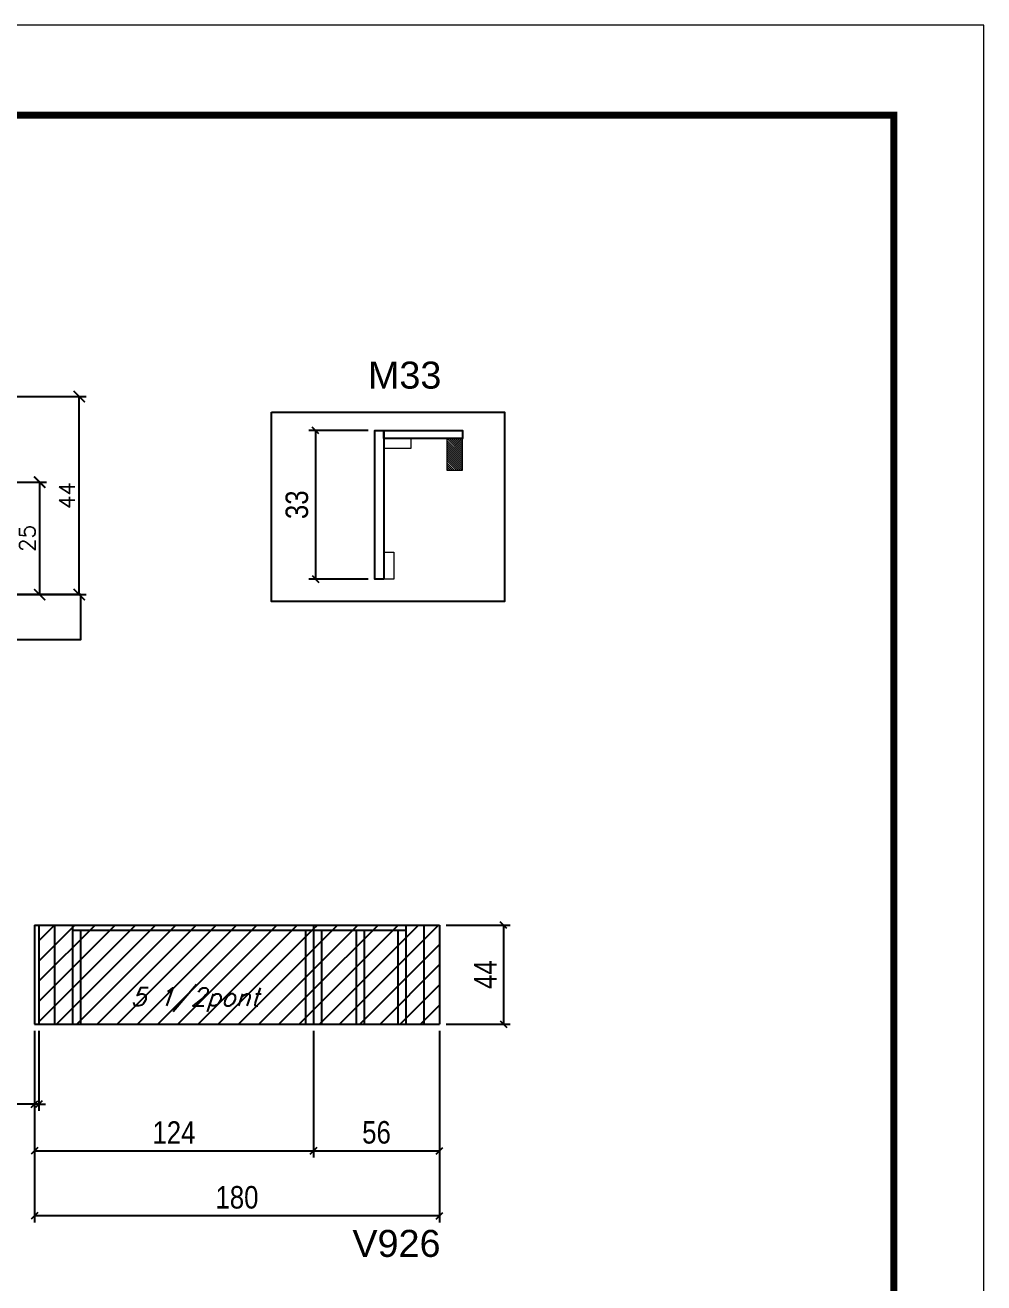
# Model space of a CAD drawing. Extents: x -20960 to -5926, y -2106 to 21915.
# Drawn here: x -11148 to -10722, y 15614 to 16173 of the extents above; entities that cross this region are included whole.
import ezdxf

# ---------------------------------------------------------------- set-up
doc = ezdxf.new("R2010")
doc.units = 0
doc.linetypes.add('DASHED', pattern=[0.75, 0.5, -0.25])
for name, color, linetype in [('5', 5, 'Continuous'), ('barrote', 251, 'Continuous'), ('COTA', 241, 'Continuous'), ('Painéis', 200, 'Continuous'), ('Reaproveitamento', 251, 'Continuous'), ('SARR_2.2x7', 40, 'Continuous'), ('SARR_3.5x7', 81, 'Continuous'), ('texto', 7, 'Continuous')]:
    doc.layers.add(name, color=color, linetype=linetype)
for name, color, linetype, lineweight in [('Folhas', 255, 'Continuous', 9), ('Madeira', 126, 'Continuous', 18), ('Sarr 2.2x7', 40, 'Continuous', 9), ('SARRAFO DE PRESSAO', 251, 'DASHED', 9)]:
    doc.layers.add(name, color=color, linetype=linetype, lineweight=lineweight)
doc.styles.add('COTA TECNICA', font='techl___.ttf', dxfattribs={"height": 10})
doc.styles.add('Romans', font='romans.shx')
doc.styles.get("Standard").update_dxf_attribs({"font": 'arial.ttf'})
doc.dimstyles.new('Cota Seção (2x)', dxfattribs={"dimtxt": 7, "dimasz": 5, "dimexe": 3, "dimexo": 3, "dimgap": 2, "dimtad": 3, "dimdec": 1, "dimlfac": 0.5, "dimzin": 12, "dimdsep": 46, "dimtxsty": 'Romans', "dimblk": 'ARCHTICK', "dimcen": 0, "dimclrd": 4, "dimclre": 4, "dimclrt": 1, "dimadec": 1, "dimazin": 3, "dimtfac": 1, "dimtdec": 1, "dimtmove": 0, "dimatfit": 3, "dimldrblk": 'OBLIQUE', "dimfxl": 1, "dimtolj": 1, "dimtzin": 12, "dimarcsym": 0})
doc.dimstyles.new('PAINEL', dxfattribs={"dimtxt": 10, "dimasz": 3, "dimexe": 3, "dimexo": 3, "dimgap": 3, "dimtad": 1, "dimdec": 1, "dimzin": 12, "dimdsep": 46, "dimtxsty": 'COTA TECNICA', "dimblk1": 'OBLIQUE', "dimblk2": 'OBLIQUE', "dimsah": 1, "dimcen": 0.9, "dimclrd": 4, "dimclre": 4, "dimclrt": 240, "dimadec": 1, "dimazin": 3, "dimtfac": 1, "dimtdec": 1, "dimtmove": 0, "dimatfit": 3, "dimfxl": 1, "dimtolj": 1, "dimtzin": 12, "dimarcsym": 0})
pattern_1 = [(45, (-154041.7337, -9124.66), (-4.49012806, 4.49012806), [])]

# ---------------------------------------------------------------- blocks, each defined once
blk = doc.blocks.new('9999999999')
at = {"layer": 'Folhas'}
blk.add_lwpolyline([(98138.98, 34190.21), (99623.98, 34190.21), (99623.98, 35240.21), (98138.98, 35240.21)], close=True, dxfattribs=at)
at = {"layer": 'Folhas', "color": 30, "const_width": 3}
blk.add_lwpolyline([(98213.98, 34230.21), (99583.98, 34230.21), (99583.98, 35200.21), (98213.98, 35200.21)], close=True, dxfattribs=at)
blk = doc.blocks.new('_Oblique')
at = {"color": 0, "linetype": 'ByBlock', "lineweight": -2}
blk.add_line((-0.5, -0.5), (0.5, 0.5), dxfattribs=at)
blk = doc.blocks.new('*D491')
at = {"layer": 'COTA', "color": 4, "lineweight": -2, "ltscale": 25, "transparency": 16777216}
for p, q in [((-10960.82, 15772.68), (-10932.39, 15772.68)), ((-10935.39, 15772.68), (-10935.39, 15728.68)), ((-10960.82, 15728.68), (-10932.39, 15728.68))]:
    blk.add_line(p, q, dxfattribs=at)
at = {"layer": 'Defpoints', "color": 0, "ltscale": 25, "transparency": 16777216}
for p in [(-10963.82, 15772.68), (-10963.82, 15728.68), (-10935.39, 15728.68)]:
    blk.add_point(p, dxfattribs=at)
at = {"layer": 'COTA', "color": 4, "lineweight": -2, "ltscale": 25, "transparency": 16777216, "xscale": 3, "yscale": 3, "zscale": 3}
for p, rotation in [((-10935.39, 15772.68), 90), ((-10935.39, 15728.68), 270)]:
    blk.add_blockref('_Oblique', p, dxfattribs=dict(at, rotation=rotation))
at = {"layer": 'COTA', "color": 240, "ltscale": 25, "transparency": 16777216, "insert": (-10943.46, 15750.68), "char_height": 10, "attachment_point": 5, "rotation": 90, "style": 'COTA TECNICA'}
blk.add_mtext('\\A1;44', dxfattribs=at)
blk = doc.blocks.new('*D492')
at = {"layer": 'COTA', "color": 4, "lineweight": -2, "ltscale": 25, "transparency": 16777216}
for p, q in [((-11143.82, 15725.68), (-11143.82, 15640.56)), ((-10963.82, 15725.68), (-10963.82, 15640.56)), ((-10963.82, 15643.56), (-11143.82, 15643.56))]:
    blk.add_line(p, q, dxfattribs=at)
at = {"layer": 'Defpoints', "color": 0, "ltscale": 25, "transparency": 16777216}
for p in [(-11143.82, 15728.68), (-10963.82, 15728.68), (-11143.82, 15643.56)]:
    blk.add_point(p, dxfattribs=at)
at = {"layer": 'COTA', "color": 4, "lineweight": -2, "ltscale": 25, "transparency": 16777216, "xscale": 3, "yscale": 3, "zscale": 3, "rotation": 180}
blk.add_blockref('_Oblique', (-11143.82, 15643.56), dxfattribs=at)
at = {"layer": 'COTA', "color": 4, "lineweight": -2, "ltscale": 25, "transparency": 16777216, "xscale": 3, "yscale": 3, "zscale": 3}
blk.add_blockref('_Oblique', (-10963.82, 15643.56), dxfattribs=at)
at = {"layer": 'COTA', "color": 240, "ltscale": 25, "transparency": 16777216, "insert": (-11053.82, 15651.69), "char_height": 10, "attachment_point": 5, "style": 'COTA TECNICA'}
blk.add_mtext('\\A1;180', dxfattribs=at)
blk = doc.blocks.new('*D493')
at = {"layer": 'COTA', "color": 4, "lineweight": -2, "ltscale": 25, "transparency": 16777216}
for p, q in [((-11143.82, 15725.68), (-11143.82, 15669.45)), ((-11019.82, 15725.68), (-11019.82, 15669.45)), ((-11143.82, 15672.45), (-11019.82, 15672.45))]:
    blk.add_line(p, q, dxfattribs=at)
at = {"layer": 'Defpoints', "color": 0, "ltscale": 25, "transparency": 16777216}
for p in [(-11143.82, 15728.68), (-11019.82, 15728.68), (-11019.82, 15672.45)]:
    blk.add_point(p, dxfattribs=at)
at = {"layer": 'COTA', "color": 4, "lineweight": -2, "ltscale": 25, "transparency": 16777216, "xscale": 3, "yscale": 3, "zscale": 3, "rotation": 180}
blk.add_blockref('_Oblique', (-11143.82, 15672.45), dxfattribs=at)
at = {"layer": 'COTA', "color": 4, "lineweight": -2, "ltscale": 25, "transparency": 16777216, "xscale": 3, "yscale": 3, "zscale": 3}
blk.add_blockref('_Oblique', (-11019.82, 15672.45), dxfattribs=at)
at = {"layer": 'COTA', "color": 240, "ltscale": 25, "transparency": 16777216, "insert": (-11081.82, 15680.52), "char_height": 10, "attachment_point": 5, "style": 'COTA TECNICA'}
blk.add_mtext('\\A1;124', dxfattribs=at)
blk = doc.blocks.new('*D494')
at = {"layer": 'COTA', "color": 4, "lineweight": -2, "ltscale": 25, "transparency": 16777216}
for p, q in [((-11019.82, 15725.68), (-11019.82, 15669.45)), ((-10963.82, 15725.68), (-10963.82, 15669.45)), ((-11019.82, 15672.45), (-10963.82, 15672.45))]:
    blk.add_line(p, q, dxfattribs=at)
at = {"layer": 'Defpoints', "color": 0, "ltscale": 25, "transparency": 16777216}
for p in [(-11019.82, 15728.68), (-10963.82, 15728.68), (-10963.82, 15672.45)]:
    blk.add_point(p, dxfattribs=at)
at = {"layer": 'COTA', "color": 4, "lineweight": -2, "ltscale": 25, "transparency": 16777216, "xscale": 3, "yscale": 3, "zscale": 3, "rotation": 180}
blk.add_blockref('_Oblique', (-11019.82, 15672.45), dxfattribs=at)
at = {"layer": 'COTA', "color": 4, "lineweight": -2, "ltscale": 25, "transparency": 16777216, "xscale": 3, "yscale": 3, "zscale": 3}
blk.add_blockref('_Oblique', (-10963.82, 15672.45), dxfattribs=at)
at = {"layer": 'COTA', "color": 240, "ltscale": 25, "transparency": 16777216, "insert": (-10991.82, 15680.56), "char_height": 10, "attachment_point": 5, "style": 'COTA TECNICA'}
blk.add_mtext('\\A1;56', dxfattribs=at)
blk = doc.blocks.new('*D495')
at = {"layer": 'COTA', "color": 4, "lineweight": -2, "ltscale": 25, "transparency": 16777216}
for p, q in [((-11143.82, 15725.68), (-11143.82, 15690.13)), ((-11141.82, 15725.68), (-11141.82, 15690.13)), ((-11143.82, 15693.13), (-11161.93, 15693.13)), ((-11141.82, 15693.13), (-11143.82, 15693.13)), ((-11141.82, 15693.13), (-11138.82, 15693.13))]:
    blk.add_line(p, q, dxfattribs=at)
at = {"layer": 'Defpoints', "color": 0, "ltscale": 25, "transparency": 16777216}
for p in [(-11143.82, 15728.68), (-11141.82, 15728.68), (-11143.82, 15693.13)]:
    blk.add_point(p, dxfattribs=at)
at = {"layer": 'COTA', "color": 4, "lineweight": -2, "ltscale": 25, "transparency": 16777216, "xscale": 3, "yscale": 3, "zscale": 3}
blk.add_blockref('_Oblique', (-11143.82, 15693.13), dxfattribs=at)
at = {"layer": 'COTA', "color": 4, "lineweight": -2, "ltscale": 25, "transparency": 16777216, "xscale": 3, "yscale": 3, "zscale": 3, "rotation": 180}
blk.add_blockref('_Oblique', (-11141.82, 15693.13), dxfattribs=at)
at = {"layer": 'COTA', "color": 240, "ltscale": 25, "transparency": 16777216, "insert": (-11155.88, 15701.13), "char_height": 10, "attachment_point": 5, "style": 'COTA TECNICA'}
blk.add_mtext('\\A1;2', dxfattribs=at)
blk = doc.blocks.new('*D496')
at = {"layer": 'Defpoints', "color": 0, "linetype": 'ByBlock', "transparency": 16777216}
for p in [(-10992.51, 15992.44), (-11018.95, 15926.44), (-10992.51, 15926.44)]:
    blk.add_point(p, dxfattribs=at)
at = {"layer": 'Sarr 2.2x7', "color": 4, "linetype": 'ByBlock', "lineweight": -2, "transparency": 16777216}
for p, q in [((-10995.51, 15992.44), (-11021.95, 15992.44)), ((-11018.95, 15992.44), (-11018.95, 15926.44)), ((-10995.51, 15926.44), (-11021.95, 15926.44))]:
    blk.add_line(p, q, dxfattribs=at)
at = {"layer": 'Sarr 2.2x7', "color": 4, "linetype": 'ByBlock', "lineweight": -2, "transparency": 16777216, "xscale": 3, "yscale": 3, "zscale": 3}
for p, rotation in [((-11018.95, 15992.44), 90), ((-11018.95, 15926.44), 270)]:
    blk.add_blockref('_Oblique', p, dxfattribs=dict(at, rotation=rotation))
at = {"layer": 'Sarr 2.2x7', "color": 240, "linetype": 'ByBlock', "transparency": 16777216, "insert": (-11027.17, 15959.44), "char_height": 10, "attachment_point": 5, "rotation": 90, "style": 'COTA TECNICA'}
blk.add_mtext('\\A1;33', dxfattribs=at)
blk = doc.blocks.new('_ArchTick')
at = {"color": 0, "linetype": 'ByBlock', "const_width": 0.15}
blk.add_lwpolyline([(-0.5, -0.5), (0.5, 0.5)], dxfattribs=at)
blk = doc.blocks.new('*D452')
at = {"layer": 'COTA', "color": 4, "lineweight": -2, "transparency": 16777216}
for p, q in [((-11192.35, 16007.52), (-11120.87, 16007.52)), ((-11123.87, 15919.52), (-11123.87, 16007.52)), ((-11172.34, 15919.52), (-11120.87, 15919.52))]:
    blk.add_line(p, q, dxfattribs=at)
at = {"layer": 'Defpoints', "color": 0, "transparency": 16777216}
for p in [(-11195.35, 16007.52), (-11123.87, 16007.52), (-11175.34, 15919.52)]:
    blk.add_point(p, dxfattribs=at)
at = {"layer": 'COTA', "color": 4, "lineweight": -2, "transparency": 16777216, "xscale": 5, "yscale": 5, "zscale": 5}
for p, rotation in [((-11123.87, 16007.52), 90), ((-11123.87, 15919.52), 270)]:
    blk.add_blockref('_ArchTick', p, dxfattribs=dict(at, rotation=rotation))
at = {"layer": 'COTA', "color": 1, "transparency": 16777216, "insert": (-11129.37, 15963.52), "char_height": 7, "attachment_point": 5, "rotation": 90, "style": 'Romans'}
blk.add_mtext('\\A1;44', dxfattribs=at)
blk = doc.blocks.new('*D448')
at = {"layer": 'COTA', "color": 4, "lineweight": -2, "transparency": 16777216}
for p, q in [((-11157.04, 15969.49), (-11138.49, 15969.49)), ((-11141.49, 15969.49), (-11141.49, 15919.52)), ((-11157.04, 15919.52), (-11138.49, 15919.52))]:
    blk.add_line(p, q, dxfattribs=at)
at = {"layer": 'Defpoints', "color": 0, "transparency": 16777216}
for p in [(-11160.04, 15969.49), (-11160.04, 15919.52), (-11141.49, 15919.52)]:
    blk.add_point(p, dxfattribs=at)
at = {"layer": 'COTA', "color": 4, "lineweight": -2, "transparency": 16777216, "xscale": 5, "yscale": 5, "zscale": 5}
for p, rotation in [((-11141.49, 15969.49), 90), ((-11141.49, 15919.52), 270)]:
    blk.add_blockref('_ArchTick', p, dxfattribs=dict(at, rotation=rotation))
at = {"layer": 'COTA', "color": 1, "transparency": 16777216, "insert": (-11146.99, 15944.5), "char_height": 7, "attachment_point": 5, "rotation": 90, "style": 'Romans'}
blk.add_mtext('\\A1;25', dxfattribs=at)

msp = doc.modelspace()

# ---------------------------------------------------------------- hatches: boundary and pattern name
at = {"layer": 'Madeira'}
h = msp.add_hatch(dxfattribs=at)
h.set_pattern_fill('ANSI31', color=256, scale=0.2, angle=270, style=0)
h.set_pattern_definition([(315, (5612.4668, 2640.7053), (0.449012806, 0.449012806), [])])
h.paths.add_polyline_path([(-10953.55, 15988.84), (-10960.55, 15988.84), (-10960.55, 15974.84), (-10953.55, 15974.84)])
at = {"layer": 'Reaproveitamento', "linetype": 'ByBlock'}
h = msp.add_hatch(dxfattribs=at)
h.set_pattern_fill('ANSI31', color=256, scale=2)
h.set_pattern_definition(pattern_1)
h.paths.add_polyline_path([(-11019.82, 15728.68), (-11019.82, 15772.68), (-11141.82, 15772.68), (-11141.82, 15728.68)])
h.paths.add_polyline_path([(-11108.92, 15731.45), (-11041.3, 15731.45), (-11035.8, 15747.43), (-11103.42, 15747.43)], flags=24)
h = msp.add_hatch(dxfattribs=at)
h.set_pattern_fill('ANSI31', color=256, scale=2)
h.set_pattern_definition(pattern_1)
h.paths.add_polyline_path([(-11019.82, 15772.68), (-11019.82, 15728.68), (-10963.82, 15728.68), (-10963.82, 15772.68)])

# ---------------------------------------------------------------- linework, layer by layer
at = {"linetype": 'ByBlock'}
msp.add_lwpolyline([(-11038.46, 16000.59), (-10935.03, 16000.59), (-10935.03, 15916.51), (-11038.46, 15916.51)], close=True, dxfattribs=at)
at = {"layer": 'barrote'}
msp.add_lwpolyline([(-11322.8, 15899.52), (-11123.22, 15899.52), (-11123.22, 15919.52), (-11322.8, 15919.52)], close=True, dxfattribs=at)
at = {"layer": 'Madeira'}
msp.add_lwpolyline([(-10953.55, 15988.84), (-10960.55, 15988.84), (-10960.55, 15974.84), (-10953.55, 15974.84)], close=True, dxfattribs=at)
at = {"layer": 'Painéis', "ltscale": 25}
for p, q in [((-11143.82, 15772.68), (-10963.82, 15772.68)), ((-11143.82, 15772.68), (-11143.82, 15728.68)), ((-11141.82, 15772.68), (-11141.82, 15728.68)), ((-11019.82, 15772.68), (-11019.82, 15728.68)), ((-10963.82, 15772.68), (-10963.82, 15728.68)), ((-11143.82, 15728.68), (-10963.82, 15728.68))]:
    msp.add_line(p, q, dxfattribs=at)
at = {"layer": 'Painéis'}
msp.add_lwpolyline([(-10988.51, 15926.44), (-10992.51, 15926.44), (-10992.51, 15992.44), (-10988.51, 15992.44)], close=True, dxfattribs=at)
at = {"layer": 'Painéis', "linetype": 'ByBlock'}
msp.add_lwpolyline([(-10988.51, 15992.44), (-10953.57, 15992.44), (-10953.57, 15988.84), (-10988.51, 15988.84), (-10988.51, 15992.44)], dxfattribs=at)
at = {"layer": 'Sarr 2.2x7', "linetype": 'ByBlock'}
for points in [[(-10988.51, 15988.84), (-10976.51, 15988.84), (-10976.51, 15984.44), (-10988.51, 15984.44), (-10988.51, 15988.84)], [(-10988.51, 15926.44), (-10988.51, 15938.44), (-10984.11, 15938.44), (-10984.11, 15926.44), (-10988.51, 15926.44)]]:
    msp.add_lwpolyline(points, dxfattribs=at)
at = {"layer": 'SARR_2.2x7', "linetype": 'Continuous'}
for p, q in [((-11134.82, 15772.68), (-11134.82, 15728.68)), ((-11126.82, 15770.48), (-10978.82, 15770.48)), ((-10970.82, 15772.68), (-10970.82, 15728.68))]:
    msp.add_line(p, q, dxfattribs=at)
at = {"layer": 'SARR_3.5x7'}
for p, q in [((-11126.82, 15772.68), (-11126.82, 15728.68)), ((-11123.32, 15770.48), (-11123.32, 15728.68)), ((-11023.32, 15770.48), (-11023.32, 15728.68)), ((-11016.32, 15770.48), (-11016.32, 15728.68)), ((-11000.88, 15770.48), (-11000.88, 15728.68)), ((-10997.38, 15770.48), (-10997.38, 15728.68)), ((-10982.32, 15770.48), (-10982.32, 15728.68)), ((-10978.82, 15772.68), (-10978.82, 15728.68))]:
    msp.add_line(p, q, dxfattribs=at)

# ---------------------------------------------------------------- block references
at = {"layer": 'SARRAFO DE PRESSAO', "color": 6, "linetype": 'ByBlock'}
msp.add_blockref('9999999999', (-110345.98, -19067.69), dxfattribs=at)

# ---------------------------------------------------------------- texts
at = {"layer": '5', "color": 7, "linetype": 'Continuous'}
msp.add_text('M33', height=12, rotation=360, dxfattribs=at).set_placement((-10995.62, 16011.04))
at = {"layer": '5', "linetype": 'Continuous'}
msp.add_text('V926', height=12, rotation=360, dxfattribs=at).set_placement((-11002.53, 15625.28))
at = {"layer": 'texto', "color": 2, "insert": (-11072.55, 15739.44), "char_height": 8, "attachment_point": 5, "style": 'Romans'}
msp.add_mtext('{\\Q19;\\C256;5 1/2pont}', dxfattribs=at)

# ---------------------------------------------------------------- dimensions: what is measured, and where the dimension line sits
at = {"layer": 'COTA'}
for base, p1, p2, picture, middle in [((-11123.87, 16007.52), (-11175.34, 15919.52), (-11195.35, 16007.52), '*D452', (-11129.37, 15963.52)), ((-11141.49, 15919.52), (-11160.04, 15969.49), (-11160.04, 15919.52), '*D448', (-11146.99, 15944.5))]:
    dim = msp.add_linear_dim(base=base, p1=p1, p2=p2, angle=90, dimstyle='Cota Seção (2x)', dxfattribs=at)
    dim.commit()
    dim.dimension.update_dxf_attribs({"geometry": picture, "text_midpoint": middle})
at = {"layer": 'COTA', "ltscale": 25}
dim = msp.add_linear_dim(base=(-10935.39, 15728.68), p1=(-10963.82, 15772.68), p2=(-10963.82, 15728.68), angle=90, dimstyle='PAINEL', dxfattribs=at)
dim.commit()
dim.dimension.update_dxf_attribs({"geometry": '*D491', "text_midpoint": (-10943.46, 15750.68)})
for base, p1, p2, picture, middle in [((-11143.82, 15693.13), (-11141.82, 15728.68), (-11143.82, 15728.68), '*D495', (-11155.88, 15701.13)), ((-11143.82, 15643.56), (-10963.82, 15728.68), (-11143.82, 15728.68), '*D492', (-11053.82, 15651.69)), ((-11019.82, 15672.45), (-11143.82, 15728.68), (-11019.82, 15728.68), '*D493', (-11081.82, 15680.52))]:
    dim = msp.add_linear_dim(base=base, p1=p1, p2=p2, dimstyle='PAINEL', dxfattribs=at)
    dim.commit()
    dim.dimension.update_dxf_attribs({"geometry": picture, "text_midpoint": middle})
dim = msp.add_linear_dim(base=(-10963.82, 15672.45), p1=(-11019.82, 15728.68), p2=(-10963.82, 15728.68), dimstyle='PAINEL', override={"dimtmove": 1}, dxfattribs=at)
dim.commit()
dim.dimension.update_dxf_attribs({"geometry": '*D494', "text_midpoint": (-10991.82, 15680.56)})
at = {"layer": 'Sarr 2.2x7', "linetype": 'ByBlock'}
dim = msp.add_linear_dim(base=(-11018.95, 15926.44), p1=(-10992.51, 15992.44), p2=(-10992.51, 15926.44), angle=90, dimstyle='PAINEL', override={"dimlfac": 0.5}, dxfattribs=at)
dim.commit()
dim.dimension.update_dxf_attribs({"geometry": '*D496', "text_midpoint": (-11027.17, 15959.44)})

doc.saveas('drawing.dxf')
